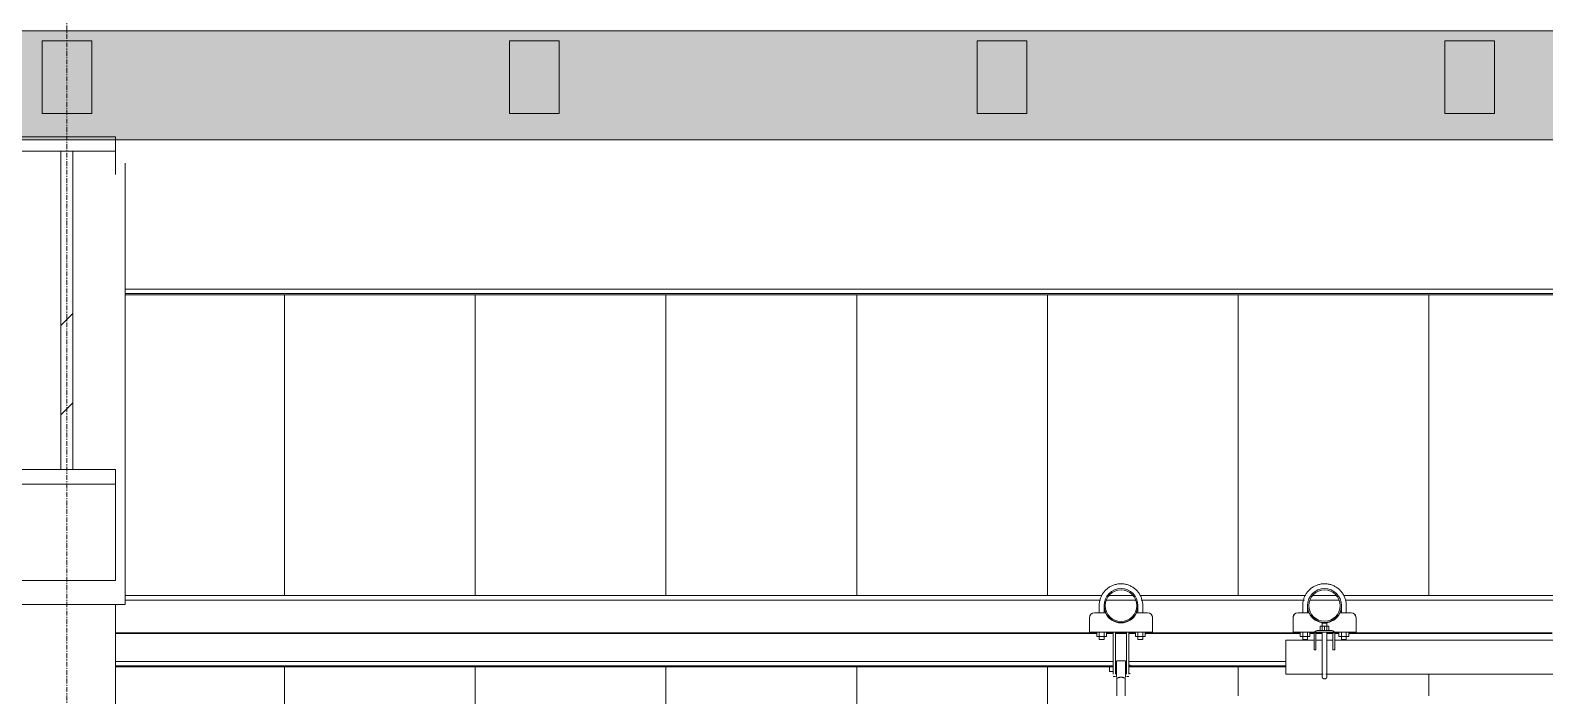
# Model space of a CAD drawing. Header units: inches. Extents: x 21386 to 98546, y -290 to 853.
# Drawn here: x 36630.6 to 36786.9, y 283 to 351.6 of the extents above; entities that cross this region are included whole.
import ezdxf

# ---------------------------------------------------------------- set-up
doc = ezdxf.new("R2010")
doc.units = ezdxf.units.IN
doc.header["$MEASUREMENT"] = 0
doc.linetypes.add('Grid Line 1_2_', pattern=[0.875, 0.5, -0.125, 0.125, -0.125])
for name, color, linetype, lineweight in [('A-CLNG', 13, 'Continuous', 13), ('A-CLNG-PATT', 13, 'Continuous', 25), ('A-WALL-PATT', 111, 'Continuous', 25), ('Q-SPCQ', 91, 'Continuous', 13), ('S-BEAM', 12, 'Continuous', 13), ('S-GRID', 1, 'Continuous', 9)]:
    doc.layers.add(name, color=color, linetype=linetype, lineweight=lineweight)
pattern_1 = [(45, (-87780.87, 98.42), (-19.00703, 19.00703), []), (45, (-87780.87, 127.22), (-19.00703, 19.00703), [])]

# ---------------------------------------------------------------- blocks, each defined once
blk = doc.blocks.new('Basketball_Backstop-Performance_Sports_Systems-3103-Ceiling_Hung - 27_-0_ to 27_-11 7_8_-706978-Building Section - East_West looking South')
at = {"layer": 'Q-SPCQ', "color": 8, "lineweight": 9}
for p, q in [((-25005.86, 292.25), (-25005.86, 291.5)), ((-25005.36, 291.5), (-25005.36, 292.25)), ((-25001.86, 292.25), (-25001.86, 291.5)), ((-25001.36, 291.5), (-25001.36, 292.25)), ((-24984.86, 292.25), (-24984.86, 291.5)), ((-24984.36, 291.5), (-24984.36, 292.25)), ((-24980.86, 292.25), (-24980.86, 291.5)), ((-24980.36, 291.5), (-24980.36, 292.25)), ((-25006.86, 291), (-25006.86, 289.81)), ((-25005.21, 291.5), (-25006.36, 291.5)), ((-25000.86, 291.5), (-25002.02, 291.5)), ((-25000.36, 289.81), (-25000.36, 291)), ((-24985.86, 289.81), (-24985.86, 291)), ((-24984.21, 291.5), (-24985.36, 291.5)), ((-24979.86, 291.5), (-24981.02, 291.5)), ((-24979.36, 291), (-24979.36, 289.81)), ((-25006.86, 289.5), (-25006.86, 289.81)), ((-25006.86, 289.5), (-25000.36, 289.5)), ((-25006.12, 289.06), (-25006.12, 289.5)), ((-25005.86, 289.51), (-25005.86, 288.75)), ((-25005.86, 289.5), (-25005.86, 289.06)), ((-25005.36, 288.75), (-25005.36, 289.51)), ((-25005.36, 289.5), (-25005.36, 289.06)), ((-25005.11, 289.5), (-25005.11, 289.06)), ((-25004.42, 285.69), (-25004.42, 289.5)), ((-25004.42, 289.5), (-25004.17, 289.5)), ((-25004.17, 289.5), (-25004.17, 285.69)), ((-25003.05, 285.69), (-25003.05, 289.5)), ((-25003.05, 289.5), (-25002.8, 289.5)), ((-25002.8, 289.5), (-25002.8, 285.69)), ((-25002.12, 289.5), (-25002.12, 289.06)), ((-25001.86, 289.52), (-25001.86, 288.75)), ((-25001.86, 289.5), (-25001.86, 289.06)), ((-25001.36, 288.75), (-25001.36, 289.52)), ((-25001.36, 289.5), (-25001.36, 289.06)), ((-25001.11, 289.06), (-25001.11, 289.5)), ((-25000.36, 289.81), (-25000.36, 289.5)), ((-24985.86, 289.5), (-24985.86, 289.81)), ((-24985.86, 289.5), (-24983.36, 289.5)), ((-24985.12, 289.06), (-24985.12, 289.5)), ((-24984.86, 289.51), (-24984.86, 288.75)), ((-24984.86, 289.5), (-24984.86, 289.06)), ((-24984.36, 288.75), (-24984.36, 289.51)), ((-24984.36, 289.5), (-24984.36, 289.06)), ((-24984.11, 289.5), (-24984.11, 289.06)), ((-24983.67, 289.37), (-24983.67, 288.19)), ((-24983.49, 288.19), (-24983.49, 289.37)), ((-24981.86, 289.69), (-24983.36, 289.69)), ((-24983.36, 289.5), (-24981.86, 289.5)), ((-24983.05, 290.12), (-24982.61, 290.12)), ((-24983.05, 290.12), (-24983.05, 289.69)), ((-24982.86, 290.44), (-24982.86, 289.69)), ((-24982.86, 289.5), (-24982.86, 288.68)), ((-24982.86, 289.5), (-24982.86, 286.94)), ((-24982.85, 290.44), (-24982.61, 290.44)), ((-24982.61, 290.44), (-24982.37, 290.44)), ((-24982.61, 290.12), (-24982.17, 290.12)), ((-24982.61, 289.69), (-24982.61, 290.12)), ((-24982.36, 289.69), (-24982.36, 290.44)), ((-24982.36, 288.68), (-24982.36, 289.5)), ((-24982.36, 286.94), (-24982.36, 289.5)), ((-24982.17, 290.12), (-24982.17, 289.69)), ((-24981.86, 289.5), (-24979.36, 289.5)), ((-24981.74, 288.19), (-24981.74, 289.37)), ((-24981.55, 289.37), (-24981.55, 288.19)), ((-24981.12, 289.5), (-24981.12, 289.06)), ((-24980.86, 289.52), (-24980.86, 288.75)), ((-24980.86, 289.5), (-24980.86, 289.06)), ((-24980.36, 288.75), (-24980.36, 289.52)), ((-24980.36, 289.5), (-24980.36, 289.06)), ((-24980.11, 289.06), (-24980.11, 289.5)), ((-24979.36, 289.81), (-24979.36, 289.5)), ((-25005.86, 289.06), (-25006.12, 289.06)), ((-25005.36, 289.06), (-25005.86, 289.06)), ((-25005.86, 288.75), (-25005.85, 288.75)), ((-25005.36, 288.75), (-25005.86, 288.75)), ((-25005.37, 288.75), (-25005.36, 288.75)), ((-25005.11, 289.06), (-25005.36, 289.06)), ((-25001.86, 289.06), (-25002.12, 289.06)), ((-25001.36, 289.06), (-25001.86, 289.06)), ((-25001.36, 288.75), (-25001.86, 288.75)), ((-25001.86, 288.75), (-25001.85, 288.75)), ((-25001.37, 288.75), (-25001.36, 288.75)), ((-25001.11, 289.06), (-25001.36, 289.06)), ((-24983.67, 288.69), (-24986.61, 288.69)), ((-24986.61, 286.94), (-24986.61, 288.69)), ((-24984.86, 289.06), (-24985.12, 289.06)), ((-24984.36, 289.06), (-24984.86, 289.06)), ((-24984.86, 288.75), (-24984.85, 288.75)), ((-24984.36, 288.75), (-24984.86, 288.75)), ((-24984.37, 288.75), (-24984.36, 288.75)), ((-24984.11, 289.06), (-24984.36, 289.06)), ((-24983.67, 288.2), (-24983.67, 287.82)), ((-24983.67, 287.69), (-24983.67, 288.19)), ((-24983.67, 287.82), (-24983.67, 287.69)), ((-24983.67, 287.69), (-24983.49, 287.69)), ((-24983.49, 287.69), (-24983.67, 287.69)), ((-24982.83, 288.69), (-24983.49, 288.69)), ((-24983.49, 287.82), (-24983.49, 288.2)), ((-24983.49, 288.19), (-24983.49, 287.69)), ((-24983.49, 287.69), (-24983.49, 287.82)), ((-24981.74, 288.69), (-24982.4, 288.69)), ((-24981.74, 288.2), (-24981.74, 287.82)), ((-24981.74, 287.69), (-24981.74, 288.19)), ((-24981.74, 287.82), (-24981.74, 287.69)), ((-24981.74, 287.69), (-24981.55, 287.69)), ((-24981.55, 287.69), (-24981.74, 287.69)), ((-24957.67, 288.69), (-24981.55, 288.69)), ((-24981.55, 287.82), (-24981.55, 288.2)), ((-24981.55, 288.19), (-24981.55, 287.69)), ((-24981.55, 287.69), (-24981.55, 287.82)), ((-24980.86, 289.06), (-24981.12, 289.06)), ((-24980.36, 289.06), (-24980.86, 289.06)), ((-24980.36, 288.75), (-24980.86, 288.75)), ((-24980.86, 288.75), (-24980.85, 288.75)), ((-24980.37, 288.75), (-24980.36, 288.75)), ((-24980.11, 289.06), (-24980.36, 289.06)), ((-25003.14, 286.56), (-25004.08, 286.56)), ((-25004.08, 285.66), (-25004.08, 286.53)), ((-25003.14, 286.53), (-25003.14, 285.66)), ((-25002.67, 286.12), (-25002.8, 286.12)), ((-24986.61, 285.19), (-24986.61, 286.94)), ((-25004.42, 285.94), (-25004.8, 285.94)), ((-25004.8, 285.69), (-25004.8, 285.93)), ((-25004.8, 285.45), (-25004.8, 285.69)), ((-25004.8, 285.44), (-25004.42, 285.44)), ((-25004.42, 285.16), (-25004.42, 285.69)), ((-25004.42, 284.94), (-25004.17, 284.94)), ((-25004.08, 285.94), (-25004.17, 285.94)), ((-25004.17, 285.69), (-25004.17, 285.16)), ((-25004.17, 285.44), (-25004.08, 285.44)), ((-25004.08, 284.87), (-25004.08, 285.66)), ((-25004.08, 284.75), (-25004.04, 284.75)), ((-25004.04, 284.75), (-25004.04, 282.95)), ((-25003.17, 282.95), (-25003.17, 284.75)), ((-25003.17, 284.75), (-25003.14, 284.75)), ((-25003.05, 285.94), (-25003.14, 285.94)), ((-25003.14, 285.66), (-25003.14, 284.87)), ((-25003.14, 285.44), (-25003.05, 285.44)), ((-25003.05, 285.16), (-25003.05, 285.69)), ((-25003.05, 284.94), (-25002.8, 284.94)), ((-25002.8, 285.69), (-25002.8, 285.16)), ((-25002.8, 285.25), (-25002.67, 285.25)), ((-25002.67, 285.69), (-25002.67, 285.69)), ((-25002.67, 285.69), (-25002.67, 285.69)), ((-24986.61, 285.19), (-24982.74, 285.19)), ((-24982.48, 285.19), (-24956.9, 285.19))]:
    blk.add_line(p, q, dxfattribs=at)
at = {"layer": 'Q-SPCQ', "color": 8, "lineweight": 9, "flags": 128}
for points in [[(-25001.36, 292.25), (-25001.36, 292.34), (-25001.37, 292.43), (-25001.38, 292.52), (-25001.39, 292.61), (-25001.41, 292.7), (-25001.43, 292.78), (-25001.45, 292.87), (-25001.48, 292.96), (-25001.51, 293.04), (-25001.54, 293.13), (-25001.58, 293.21), (-25001.62, 293.29), (-25001.66, 293.37), (-25001.71, 293.45), (-25001.75, 293.52), (-25001.81, 293.59), (-25001.86, 293.66), (-25001.92, 293.73), (-25001.98, 293.8), (-25002.04, 293.86), (-25002.11, 293.93), (-25002.18, 293.98), (-25002.25, 294.04), (-25002.32, 294.09), (-25002.4, 294.14), (-25002.47, 294.19), (-25002.55, 294.23), (-25002.63, 294.28), (-25002.71, 294.31), (-25002.8, 294.35), (-25002.88, 294.38), (-25002.97, 294.41), (-25003.05, 294.43), (-25003.14, 294.45), (-25003.23, 294.47), (-25003.32, 294.48), (-25003.41, 294.49), (-25003.5, 294.5), (-25003.59, 294.5), (-25003.68, 294.5), (-25003.77, 294.49), (-25003.86, 294.49), (-25003.95, 294.48), (-25004.03, 294.46), (-25004.12, 294.44), (-25004.21, 294.42), (-25004.3, 294.39), (-25004.38, 294.36), (-25004.47, 294.33), (-25004.55, 294.3), (-25004.63, 294.26), (-25004.71, 294.21), (-25004.79, 294.17), (-25004.86, 294.12), (-25004.94, 294.07), (-25005.01, 294.01), (-25005.08, 293.96), (-25005.14, 293.9), (-25005.21, 293.83), (-25005.27, 293.77), (-25005.33, 293.7), (-25005.39, 293.63), (-25005.44, 293.56), (-25005.49, 293.49), (-25005.54, 293.41), (-25005.58, 293.33), (-25005.63, 293.25), (-25005.66, 293.17), (-25005.7, 293.09), (-25005.73, 293), (-25005.76, 292.92), (-25005.79, 292.83), (-25005.81, 292.74), (-25005.82, 292.66), (-25005.84, 292.57), (-25005.85, 292.48), (-25005.86, 292.39), (-25005.86, 292.3), (-25005.86, 292.25)], [(-24980.36, 292.25), (-24980.36, 292.34), (-24980.37, 292.43), (-24980.38, 292.52), (-24980.39, 292.61), (-24980.41, 292.7), (-24980.43, 292.78), (-24980.45, 292.87), (-24980.48, 292.96), (-24980.51, 293.04), (-24980.54, 293.13), (-24980.58, 293.21), (-24980.62, 293.29), (-24980.66, 293.37), (-24980.71, 293.45), (-24980.75, 293.52), (-24980.81, 293.59), (-24980.86, 293.66), (-24980.92, 293.73), (-24980.98, 293.8), (-24981.04, 293.86), (-24981.11, 293.93), (-24981.18, 293.98), (-24981.25, 294.04), (-24981.32, 294.09), (-24981.4, 294.14), (-24981.47, 294.19), (-24981.55, 294.23), (-24981.63, 294.28), (-24981.71, 294.31), (-24981.8, 294.35), (-24981.88, 294.38), (-24981.97, 294.41), (-24982.05, 294.43), (-24982.14, 294.45), (-24982.23, 294.47), (-24982.32, 294.48), (-24982.41, 294.49), (-24982.5, 294.5), (-24982.59, 294.5), (-24982.68, 294.5), (-24982.77, 294.49), (-24982.86, 294.49), (-24982.95, 294.48), (-24983.03, 294.46), (-24983.12, 294.44), (-24983.21, 294.42), (-24983.3, 294.39), (-24983.38, 294.36), (-24983.47, 294.33), (-24983.55, 294.3), (-24983.63, 294.26), (-24983.71, 294.21), (-24983.79, 294.17), (-24983.86, 294.12), (-24983.94, 294.07), (-24984.01, 294.01), (-24984.08, 293.96), (-24984.14, 293.9), (-24984.21, 293.83), (-24984.27, 293.77), (-24984.33, 293.7), (-24984.39, 293.63), (-24984.44, 293.56), (-24984.49, 293.49), (-24984.54, 293.41), (-24984.58, 293.33), (-24984.63, 293.25), (-24984.66, 293.17), (-24984.7, 293.09), (-24984.73, 293), (-24984.76, 292.92), (-24984.79, 292.83), (-24984.81, 292.74), (-24984.82, 292.66), (-24984.84, 292.57), (-24984.85, 292.48), (-24984.86, 292.39), (-24984.86, 292.3), (-24984.86, 292.25)], [(-24982.86, 286.94), (-24982.86, 286.86), (-24982.86, 286.78), (-24982.86, 286.7), (-24982.86, 286.62), (-24982.86, 286.54), (-24982.86, 286.46), (-24982.86, 286.38), (-24982.86, 286.31), (-24982.86, 286.23), (-24982.86, 286.16), (-24982.86, 286.09), (-24982.86, 286.01), (-24982.86, 285.94), (-24982.86, 285.88), (-24982.86, 285.81), (-24982.86, 285.74), (-24982.86, 285.68), (-24982.86, 285.62), (-24982.86, 285.56), (-24982.86, 285.5), (-24982.86, 285.45), (-24982.86, 285.4), (-24982.86, 285.35), (-24982.86, 285.3), (-24982.86, 285.25), (-24982.86, 285.21), (-24982.86, 285.17), (-24982.86, 285.14), (-24982.86, 285.1), (-24982.86, 285.07), (-24982.86, 285.05), (-24982.86, 285.02), (-24982.86, 285), (-24982.86, 284.98), (-24982.86, 284.97), (-24982.86, 284.95), (-24982.86, 284.95), (-24982.86, 284.94), (-24982.86, 284.94)], [(-24982.36, 284.94), (-24982.36, 284.94), (-24982.36, 284.94), (-24982.36, 284.95), (-24982.36, 284.96), (-24982.36, 284.98), (-24982.36, 284.99), (-24982.36, 285.02), (-24982.36, 285.04), (-24982.36, 285.07), (-24982.36, 285.1), (-24982.36, 285.13), (-24982.36, 285.16), (-24982.36, 285.2), (-24982.36, 285.24), (-24982.36, 285.29), (-24982.36, 285.33), (-24982.36, 285.38), (-24982.36, 285.43), (-24982.36, 285.49), (-24982.36, 285.54), (-24982.36, 285.6), (-24982.36, 285.66), (-24982.36, 285.73), (-24982.36, 285.79), (-24982.36, 285.86), (-24982.36, 285.93), (-24982.36, 285.99), (-24982.36, 286.07), (-24982.36, 286.14), (-24982.36, 286.21), (-24982.36, 286.29), (-24982.36, 286.36), (-24982.36, 286.44), (-24982.36, 286.52), (-24982.36, 286.6), (-24982.36, 286.68), (-24982.36, 286.76), (-24982.36, 286.84), (-24982.36, 286.92), (-24982.36, 286.94)], [(-24982.86, 284.94), (-24982.86, 284.94), (-24982.86, 284.94), (-24982.86, 284.95), (-24982.86, 284.96), (-24982.86, 284.98), (-24982.86, 284.99), (-24982.86, 285.02), (-24982.86, 285.04), (-24982.86, 285.07), (-24982.86, 285.1), (-24982.86, 285.13), (-24982.86, 285.16), (-24982.86, 285.2)], [(-24982.61, 284.69), (-24982.62, 284.69), (-24982.63, 284.69), (-24982.64, 284.69), (-24982.65, 284.69), (-24982.66, 284.69), (-24982.67, 284.69), (-24982.68, 284.7), (-24982.69, 284.7), (-24982.7, 284.7), (-24982.71, 284.71), (-24982.72, 284.71), (-24982.73, 284.72), (-24982.74, 284.72), (-24982.74, 284.73), (-24982.75, 284.73), (-24982.76, 284.74), (-24982.77, 284.74), (-24982.78, 284.75), (-24982.78, 284.76), (-24982.79, 284.76), (-24982.8, 284.77), (-24982.8, 284.78), (-24982.81, 284.79), (-24982.82, 284.79), (-24982.82, 284.8), (-24982.83, 284.81), (-24982.83, 284.82), (-24982.84, 284.83), (-24982.84, 284.84), (-24982.84, 284.85), (-24982.85, 284.86), (-24982.85, 284.87), (-24982.85, 284.88), (-24982.86, 284.89), (-24982.86, 284.9), (-24982.86, 284.9), (-24982.86, 284.91), (-24982.86, 284.92), (-24982.86, 284.93), (-24982.86, 284.94)], [(-24982.36, 284.94), (-24982.36, 284.93), (-24982.36, 284.92), (-24982.36, 284.91), (-24982.36, 284.9), (-24982.37, 284.89), (-24982.37, 284.88), (-24982.37, 284.87), (-24982.37, 284.86), (-24982.38, 284.85), (-24982.38, 284.84), (-24982.39, 284.83), (-24982.39, 284.82), (-24982.39, 284.81), (-24982.4, 284.8), (-24982.41, 284.8), (-24982.41, 284.79), (-24982.42, 284.78), (-24982.42, 284.77), (-24982.43, 284.77), (-24982.44, 284.76), (-24982.44, 284.75), (-24982.45, 284.74), (-24982.46, 284.74), (-24982.47, 284.73), (-24982.48, 284.73), (-24982.49, 284.72), (-24982.49, 284.72), (-24982.5, 284.71), (-24982.51, 284.71), (-24982.52, 284.7), (-24982.53, 284.7), (-24982.54, 284.7), (-24982.55, 284.7), (-24982.56, 284.69), (-24982.57, 284.69), (-24982.58, 284.69), (-24982.59, 284.69), (-24982.6, 284.69), (-24982.61, 284.69), (-24982.61, 284.69)], [(-24982.36, 285.21), (-24982.36, 285.17), (-24982.36, 285.14), (-24982.36, 285.1), (-24982.36, 285.07), (-24982.36, 285.05), (-24982.36, 285.02), (-24982.36, 285), (-24982.36, 284.98), (-24982.36, 284.97), (-24982.36, 284.95), (-24982.36, 284.95), (-24982.36, 284.94), (-24982.36, 284.94)]]:
    blk.add_lwpolyline(points, dxfattribs=at)
at = {"layer": 'Q-SPCQ', "color": 8, "lineweight": 9}
for centre, radius, start, end in [((-25003.61, 292.25), 1.75, 0, 180), ((-25003.61, 292.25), 1.62, 0, 180), ((-24982.61, 292.25), 1.75, 0, 180), ((-24982.61, 292.25), 1.62, 0, 180), ((-25003.61, 292.25), 1.75, 180, 0), ((-25003.61, 292.25), 1.63, 180, 0), ((-24982.61, 292.25), 1.75, 180, 0), ((-24982.61, 292.25), 1.62, 180, 0), ((-25006.36, 291), 0.5, 90, 180), ((-25006.36, 291), 0.5, 120, 180), ((-25003.61, 292.22), 1.75, 204.3958, 335.6042), ((-25000.86, 291), 0.5, 0, 90), ((-25000.86, 291), 0.5, 0, 60), ((-24985.36, 291), 0.5, 90, 180), ((-24985.36, 291), 0.5, 120, 180), ((-24982.61, 292.22), 1.75, 204.3958, 335.6042), ((-24979.86, 291), 0.5, 0, 90), ((-24979.86, 291), 0.5, 0, 60), ((-24983.36, 289.37), 0.312, 90, 180), ((-24983.36, 289.37), 0.125, 90, 180), ((-24981.86, 289.37), 0.312, 0, 90), ((-24981.86, 289.37), 0.125, 0, 90)]:
    blk.add_arc(centre, radius, start, end, dxfattribs=at)
blk.add_open_spline([(-25003.17, 284.75), (-25003.17, 284.75), (-25003.17, 284.75), (-25003.18, 284.76), (-25003.2, 284.76), (-25003.21, 284.77), (-25003.23, 284.78), (-25003.25, 284.78), (-25003.26, 284.79), (-25003.27, 284.79), (-25003.28, 284.8), (-25003.3, 284.81), (-25003.32, 284.81), (-25003.35, 284.82), (-25003.37, 284.83), (-25003.39, 284.83), (-25003.4, 284.84), (-25003.43, 284.84), (-25003.46, 284.85), (-25003.49, 284.85), (-25003.53, 284.86), (-25003.57, 284.86), (-25003.61, 284.86), (-25003.65, 284.86), (-25003.68, 284.86), (-25003.72, 284.85), (-25003.76, 284.85), (-25003.79, 284.84), (-25003.81, 284.84), (-25003.83, 284.83), (-25003.84, 284.83), (-25003.86, 284.82), (-25003.89, 284.81), (-25003.91, 284.81), (-25003.93, 284.8), (-25003.94, 284.79), (-25003.95, 284.79), (-25003.97, 284.78), (-25003.99, 284.78), (-25004, 284.77), (-25004.02, 284.76), (-25004.03, 284.76), (-25004.04, 284.75), (-25004.04, 284.75), (-25004.04, 284.75)], degree=3, knots=[0, 0, 0, 0, 0.055556, 0.083333, 0.111111, 0.138889, 0.166667, 0.194444, 0.208333, 0.222222, 0.236111, 0.25, 0.277778, 0.305556, 0.319444, 0.333333, 0.347222, 0.361111, 0.388889, 0.416667, 0.444444, 0.472222, 0.5, 0.527778, 0.555556, 0.583333, 0.611111, 0.638889, 0.652778, 0.666667, 0.680556, 0.694444, 0.722222, 0.75, 0.763889, 0.777778, 0.791667, 0.805556, 0.833333, 0.861111, 0.888889, 0.916667, 0.944444, 1, 1, 1, 1], dxfattribs=at)
blk = doc.blocks.new('W-Wide Flange - W12X22-1533120-Building Section - East_West looking South')
at = {"layer": 'S-BEAM', "color": 8, "lineweight": 9}
for p, q in [((-25106.39, 324.88), (-24828.89, 324.88)), ((-24828.89, 324.45), (-25106.39, 324.45)), ((-24828.89, 324.29), (-25106.39, 324.29))]:
    blk.add_line(p, q, dxfattribs=at)
blk = doc.blocks.new('columns and girder2 - one-V209-Building Section - East_West looking South')
at = {"layer": 'S-BEAM', "lineweight": 9}
h = blk.add_hatch(dxfattribs=at)
h.set_pattern_fill('FP_55', color=8, style=0, pattern_type=2)
h.set_pattern_definition(pattern_1)
h.paths.add_polyline_path([(-25117.39, 304.78), (-25107.39, 304.78), (-25107.39, 306.3), (-25117.39, 306.3)], flags=0)
h.paths.add_polyline_path([(-25107.39, 339.12), (-25107.39, 340.62), (-25117.39, 340.62), (-25117.39, 339.12)], flags=0)
h = blk.add_hatch(dxfattribs=at)
h.set_pattern_fill('FP_55', color=8, style=0, pattern_type=2)
h.set_pattern_definition(pattern_1)
h.paths.add_polyline_path([(-25113.02, 306.3), (-25111.77, 306.3), (-25111.77, 339.12), (-25113.02, 339.12), (-25113.02, 310.79)], flags=0)
at = {"layer": 'S-BEAM', "color": 7}
for p, q in [((-25107.39, 340.62), (-25117.39, 340.62)), ((-25107.39, 339.12), (-25107.39, 340.62)), ((-25117.39, 339.12), (-25107.39, 339.12)), ((-25111.77, 339.12), (-25113.02, 339.12)), ((-25113.02, 339.12), (-25113.02, 306.3)), ((-25111.77, 306.3), (-25111.77, 339.12)), ((-25107.39, 306.3), (-25117.39, 306.3)), ((-25117.39, 304.78), (-25107.39, 304.78)), ((-25113.02, 306.3), (-25111.77, 306.3)), ((-25107.39, 304.78), (-25107.39, 306.3))]:
    blk.add_line(p, q, dxfattribs=at)
at = {"layer": 'S-BEAM', "color": 8, "lineweight": 9}
for p, q in [((-25107.39, 339.12), (-25107.39, 336.72)), ((-25106.39, 337.89), (-25106.39, 292.37)), ((-25107.39, 304.78), (-25107.39, 294.85)), ((-25117.39, 294.85), (-25107.39, 294.85)), ((-25118.39, 292.37), (-25106.39, 292.37)), ((-25107.39, 292.37), (-25107.39, 1))]:
    blk.add_line(p, q, dxfattribs=at)
blk = doc.blocks.new('Girt_Z - 10_D-1241717-Building Section - East_West looking South')
at = {"layer": 'S-BEAM', "color": 8, "lineweight": 9}
for p, q in [((-25106.39, 293.29), (-25005.58, 293.29)), ((-25106.39, 292.81), (-25005.73, 292.81)), ((-25005.12, 292.81), (-25002.1, 292.81)), ((-25004.84, 293.29), (-25002.38, 293.29)), ((-25001.64, 293.29), (-24984.58, 293.29)), ((-25001.53, 292.81), (-24984.69, 292.81)), ((-24984.12, 292.81), (-24981.1, 292.81)), ((-24983.84, 293.29), (-24981.38, 293.29)), ((-24980.64, 293.29), (-24958.58, 293.29)), ((-24980.49, 292.81), (-24958.73, 292.81)), ((-25107.39, 289.44), (-25006.12, 289.44)), ((-25107.39, 289.36), (-25006.12, 289.36)), ((-25005.11, 289.44), (-25004.42, 289.44)), ((-25005.11, 289.36), (-25004.42, 289.36)), ((-25004.17, 289.44), (-25003.05, 289.44)), ((-25004.17, 289.36), (-25003.05, 289.36)), ((-25002.8, 289.44), (-25002.12, 289.44)), ((-25002.8, 289.36), (-25002.12, 289.36)), ((-25001.11, 289.44), (-24985.12, 289.44)), ((-25001.11, 289.36), (-24985.12, 289.36)), ((-24984.11, 289.44), (-24982.85, 289.44)), ((-24984.11, 289.36), (-24983.67, 289.36)), ((-24983.49, 289.36), (-24982.83, 289.36)), ((-24982.4, 289.36), (-24981.74, 289.36)), ((-24982.38, 289.44), (-24981.12, 289.44)), ((-24981.55, 289.36), (-24981.12, 289.36)), ((-24980.11, 289.44), (-24959.12, 289.44)), ((-24980.11, 289.36), (-24959.12, 289.36)), ((-25107.39, 286.47), (-25004.42, 286.47)), ((-25107.39, 286.02), (-25004.42, 286.02)), ((-25004.17, 286.47), (-25004.08, 286.47)), ((-25004.17, 286.02), (-25004.08, 286.02)), ((-25003.14, 286.47), (-25003.05, 286.47)), ((-25003.14, 286.02), (-25003.05, 286.02)), ((-25002.8, 286.47), (-24986.61, 286.47)), ((-25002.8, 286.02), (-24986.61, 286.02)), ((-25107.39, 285.94), (-25004.42, 285.94)), ((-25004.17, 285.94), (-25004.08, 285.94)), ((-25003.14, 285.94), (-25003.05, 285.94)), ((-25002.8, 285.94), (-24986.61, 285.94))]:
    blk.add_line(p, q, dxfattribs=at)
blk = doc.blocks.new('Dimension Lumber - 5_5 x 7_5 Glulam-1730092-Building Section - East_West looking South')
at = {"layer": 'S-BEAM', "color": 7}
for p, q in [((-26267.83, 350.51), (-26272.95, 350.51)), ((-26272.95, 350.51), (-26272.95, 343.01)), ((-26267.83, 343.01), (-26267.83, 350.51)), ((-26272.95, 343.01), (-26267.83, 343.01))]:
    blk.add_line(p, q, dxfattribs=at)

msp = doc.modelspace()

# ---------------------------------------------------------------- hatches: boundary and pattern name
at = {"layer": 'A-CLNG-PATT', "lineweight": 9}
h = msp.add_hatch(dxfattribs=at)
h.set_pattern_fill('FP_51', color=8, style=0, pattern_type=2)
h.set_pattern_definition([(161.57, (-87779.911, 99.38), (-7.680223697, -0.000979594), [0, -54.643, 6.067, 0]), (18.43, (-87781.831, 99.38), (-7.680223697, 0.000979594), [0, -54.643, 6.067, 0]), (108.43, (-87779.911, 99.38), (3.838295293, -19.201365322), [18.211, -42.499]), (71.57, (-87781.831, 99.38), (3.838295293, 19.201365322), [18.211, -42.499])])
h.paths.add_polyline_path([(35465.41, 340.29), (38955.28, 340.29), (38955.28, 351.55), (35465.41, 351.55), (35465.41, 344.97)], flags=0)
at = {"layer": 'A-WALL-PATT', "lineweight": 9}
h = msp.add_hatch(dxfattribs=at)
h.set_pattern_fill('FP_53', color=8, style=0, pattern_type=2)
h.set_pattern_definition([(90, (-88027.945, 0), (-19.685, 1e-15), [])])
h.paths.add_polyline_path([(35483.41, 196.79), (35760.91, 196.79), (35760.91, 237.69), (35483.41, 237.69), (35483.41, 213.14)], flags=0)
h.paths.add_polyline_path([(37032.71, 196.79), (37104.61, 196.79), (37142.31, 237.69), (36995.01, 237.69), (37032.71, 196.79)], flags=0)
h.paths.add_polyline_path([(35770.91, 196.79), (36050.41, 196.79), (36050.41, 237.69), (35770.91, 237.69), (35770.91, 232.67)], flags=0)
h.paths.add_polyline_path([(36060.41, 196.79), (36107.02, 196.79), (36093.98, 237.69), (36060.41, 237.69), (36060.41, 232.67)], flags=0)
h.paths.add_polyline_path([(36110.29, 196.79), (36121.32, 196.79), (36121.3, 224.12), (36120.63, 224.12), (36120.63, 224.31), (36120.13, 224.37), (36120.13, 225.69), (36120.63, 225.69), (36120.63, 225.87), (36121.32, 225.87), (36121.32, 237.69), (36097.25, 237.69), (36098.85, 232.67)], flags=0)
h.paths.add_polyline_path([(36127.94, 196.79), (36138.97, 196.79), (36152.01, 237.69), (36127.94, 237.69), (36127.94, 225.87), (36128.63, 225.87), (36128.64, 225.69), (36129.13, 225.62), (36129.13, 224.31), (36128.63, 224.31), (36128.63, 224.12), (36127.94, 224.12), (36127.94, 198.49)], flags=0)
h.paths.add_polyline_path([(37030.16, 196.79), (37031.36, 196.79), (36993.67, 237.69), (36928.91, 237.69), (36928.91, 196.79), (37015.54, 196.79)], flags=0)
h.paths.add_polyline_path([(38892.19, 196.79), (38947.41, 196.79), (38947.41, 237.69), (38665.91, 237.69), (38665.91, 196.79), (38751.82, 196.79)], flags=0)
h.paths.add_polyline_path([(36142.24, 196.79), (36339.91, 196.79), (36339.91, 237.69), (36155.28, 237.69), (36147.45, 213.14)], flags=0)
h.paths.add_polyline_path([(36918.91, 196.79), (36918.91, 237.69), (36820.85, 237.69), (36807.81, 196.79), (36856.81, 196.79)], flags=0)
h.paths.add_polyline_path([(37135.8, 196.79), (37208.41, 196.79), (37208.41, 237.69), (37143.67, 237.69), (37106, 196.79), (37135.11, 196.79)], flags=0)
h.paths.add_polyline_path([(37218.41, 196.79), (37497.91, 196.79), (37497.91, 237.69), (37218.41, 237.69), (37218.41, 217.5)], flags=0)
h.paths.add_polyline_path([(37507.91, 196.79), (37787.41, 196.79), (37787.41, 237.69), (37507.91, 237.69), (37507.91, 213.16)], flags=0)
h.paths.add_polyline_path([(36804.17, 196.79), (36804.54, 196.79), (36817.58, 237.69), (36793.51, 237.69), (36793.53, 225.87), (36794.2, 225.87), (36794.2, 225.69), (36794.7, 225.62), (36794.7, 224.31), (36794.2, 224.31), (36794.2, 224.12), (36793.51, 224.12), (36793.51, 196.79), (36795.4, 196.79)], flags=0)
h.paths.add_polyline_path([(36786.89, 196.79), (36786.89, 224.12), (36786.2, 224.12), (36786.2, 224.31), (36785.7, 224.37), (36785.7, 225.69), (36786.2, 225.69), (36786.2, 225.87), (36786.89, 225.87), (36786.89, 237.69), (36762.82, 237.69), (36775.86, 196.79), (36786.63, 196.79)], flags=0)
h.paths.add_polyline_path([(37797.41, 196.79), (38076.91, 196.79), (38076.91, 237.69), (37797.41, 237.69), (37797.41, 208.83)], flags=0)
h.paths.add_polyline_path([(38086.91, 196.79), (38189.36, 196.79), (38151.67, 237.69), (38086.91, 237.69), (38086.91, 204.49)], flags=0)
h.paths.add_polyline_path([(36751.53, 196.79), (36772.59, 196.79), (36759.55, 237.69), (36639.41, 237.69), (36639.41, 196.79), (36716.44, 196.79)], flags=0)
h.paths.add_polyline_path([(36629.41, 196.79), (36629.41, 237.69), (36349.91, 237.69), (36349.91, 196.79), (36505.88, 196.79)], flags=0)
h.paths.add_polyline_path([(38255.94, 196.79), (38262.61, 196.79), (38300.31, 237.69), (38153.01, 237.69), (38190.76, 196.79), (38239.49, 196.79)], flags=0)
h.paths.add_polyline_path([(38298.68, 196.79), (38366.41, 196.79), (38366.41, 237.69), (38301.67, 237.69), (38264, 196.79), (38293.8, 196.79)], flags=0)
h.paths.add_polyline_path([(38376.41, 196.79), (38655.91, 196.79), (38655.91, 237.69), (38376.41, 237.69), (38376.41, 200.16)], flags=0)
h.paths.add_polyline_path([(36121.1, 224.68), (36121.24, 224.76), (36121.2, 224.82), (36120.96, 224.82), (36120.84, 225), (36120.99, 225.23), (36120.78, 225.24), (36120.71, 225.09), (36120.59, 224.96), (36120.79, 224.87), (36120.79, 224.72), (36121.09, 224.69)], flags=0)
h.paths.add_polyline_path([(36786.67, 224.68), (36786.8, 224.76), (36786.77, 224.82), (36786.53, 224.82), (36786.41, 225), (36786.45, 225.22), (36786.36, 225.12), (36786.16, 224.96), (36786.36, 224.87), (36786.36, 224.72), (36786.66, 224.69)], flags=0)
h.paths.add_polyline_path([(36793.73, 224.68), (36793.74, 224.69), (36793.86, 224.72), (36794.05, 224.76), (36794.11, 224.91), (36794.24, 225.04), (36794.04, 225.12), (36794.04, 225.28), (36793.85, 225.23), (36793.99, 225), (36793.81, 224.78), (36793.59, 224.75), (36793.61, 224.71)], flags=0)
h.paths.add_polyline_path([(36128.16, 224.68), (36128.17, 224.69), (36128.3, 224.72), (36128.49, 224.75), (36128.55, 224.91), (36128.67, 225.04), (36128.48, 225.2), (36128.47, 225.28), (36128.38, 225.2), (36128.42, 225), (36128.27, 224.77), (36128.02, 224.75), (36128.04, 224.71)], flags=0)
h.paths.add_polyline_path([(36128.62, 224.76), (36128.75, 224.93), (36128.65, 224.8), (36128.64, 224.79)], flags=0)
h.paths.add_polyline_path([(36794.19, 224.76), (36794.31, 224.93), (36794.21, 224.8)], flags=0)
h.paths.add_polyline_path([(36128.75, 225.01), (36128.67, 225.2), (36128.72, 225.07), (36128.75, 225.03)], flags=0)
h.paths.add_polyline_path([(36794.32, 225.01), (36794.24, 225.2), (36794.3, 225.05), (36794.31, 225.03)], flags=0)
h.paths.add_polyline_path([(36786.24, 225.29), (36786.21, 225.34), (36786.21, 225.31)], flags=0)
h.paths.add_polyline_path([(36120.67, 225.29), (36120.65, 225.34), (36120.65, 225.31)], flags=0)
h.paths.add_polyline_path([(36786.3, 225.41), (36786.28, 225.42), (36786.28, 225.41)], flags=0)
h.paths.add_polyline_path([(36120.74, 225.41), (36120.71, 225.42), (36120.71, 225.41)], flags=0)
h.paths.add_polyline_path([(37628.85, 245.04), (37787.41, 245.04), (37787.41, 285.94), (37507.91, 285.94), (37507.91, 245.04)], flags=0)
h.paths.add_polyline_path([(37061.29, 245.04), (37149.08, 245.04), (37186.69, 285.94), (36950.54, 285.94), (36988.32, 245.04), (37055.98, 245.04)], flags=0)
h.paths.add_polyline_path([(38308.44, 245.04), (38366.41, 245.04), (38366.41, 285.94), (38346.14, 285.94), (38330.71, 269.2)], flags=0)
h.paths.add_polyline_path([(36743.12, 284.86), (36742.98, 284.94), (36743.08, 284.87)], flags=0)
h.paths.add_polyline_path([(36639.41, 245.04), (36757.2, 245.04), (36745.76, 280.92), (36747.18, 281.37), (36743.95, 281.37), (36743.95, 280.94), (36743.64, 280.94), (36743.58, 279.69), (36742.76, 279.69), (36742.76, 280.94), (36742.45, 280.94), (36742.45, 281.37), (36742.2, 281.37), (36742.2, 282.95), (36742.76, 282.95), (36742.82, 284.78), (36742.82, 284.87), (36742.73, 284.87), (36742.73, 285.45), (36742.63, 285.41), (36742.63, 285.16), (36742.38, 285.16), (36742.38, 285.45), (36742.01, 285.51), (36742.01, 285.93), (36639.41, 285.94), (36639.41, 274.71)], flags=0)
h.paths.add_polyline_path([(36629.41, 245.04), (36629.41, 285.94), (36349.91, 285.94), (36349.91, 245.04), (36505.88, 245.04)], flags=0)
h.paths.add_polyline_path([(35527.94, 245.04), (35760.91, 245.04), (35760.91, 285.94), (35483.41, 285.94), (35483.41, 245.04), (35523.29, 245.04)], flags=0)
h.paths.add_polyline_path([(36819.92, 245.04), (36831.51, 281.37), (36793.51, 281.37), (36793.51, 245.04), (36804.17, 245.04)], flags=0)
h.paths.add_polyline_path([(36137.41, 245.04), (36154.36, 245.04), (36165.94, 281.37), (36127.94, 281.37), (36127.94, 245.04), (36128.64, 245.04)], flags=0)
h.paths.add_polyline_path([(38307.08, 245.04), (38344.69, 285.94), (38108.54, 285.94), (38146.32, 245.04), (38298.68, 245.04)], flags=0)
h.paths.add_polyline_path([(38144.89, 245.04), (38107.21, 285.94), (38086.91, 285.94), (38086.91, 245.04), (38120.15, 245.04)], flags=0)
h.paths.add_polyline_path([(37497.91, 245.04), (37497.91, 285.94), (37218.41, 285.94), (37218.41, 245.04), (37488.48, 245.04)], flags=0)
h.paths.add_polyline_path([(36339.91, 245.04), (36339.91, 285.94), (36172.82, 285.86), (36172.82, 285.45), (36172.45, 285.45), (36172.45, 285.16), (36172.2, 285.22), (36172.2, 285.45), (36172.1, 285.41), (36172.04, 285), (36171.74, 284.85), (36172.07, 284.75), (36172.1, 282.95), (36172.63, 282.88), (36172.63, 281.37), (36172.38, 281.37), (36172.38, 280.94), (36172.07, 280.94), (36172.01, 279.69), (36171.19, 279.69), (36171.19, 280.94), (36170.88, 280.94), (36170.88, 281.37), (36167.65, 281.37), (36169.07, 280.92), (36157.63, 245.04), (36225.14, 245.04)], flags=0)
h.paths.add_polyline_path([(36986.89, 245.04), (36949.21, 285.94), (36928.91, 285.94), (36928.91, 245.04)], flags=0)
h.paths.add_polyline_path([(38751.82, 245.04), (38947.41, 245.04), (38947.41, 285.94), (38665.91, 285.94), (38665.91, 245.04)], flags=0)
h.paths.add_polyline_path([(37150.44, 245.04), (37208.41, 245.04), (37208.41, 285.94), (37188.14, 285.94), (37175.04, 271.73)], flags=0)
h.paths.add_polyline_path([(36918.91, 245.04), (36918.91, 285.94), (36838.01, 285.86), (36838.01, 285.16), (36837.76, 285.22), (36837.76, 285.45), (36837.67, 285.41), (36837.61, 284.87), (36837.53, 284.79), (36837.64, 284.75), (36837.67, 282.95), (36838.2, 282.88), (36838.2, 281.37), (36837.95, 281.37), (36837.95, 280.94), (36837.64, 280.94), (36837.58, 279.69), (36836.76, 279.69), (36836.76, 280.94), (36836.45, 280.94), (36836.45, 281.37), (36833.21, 281.37), (36834.64, 280.92), (36823.2, 245.04), (36856.81, 245.04)], flags=0)
h.paths.add_polyline_path([(35770.91, 245.04), (36050.41, 245.04), (36050.41, 285.94), (35770.91, 285.94), (35770.91, 251.53)], flags=0)
h.paths.add_polyline_path([(37797.41, 245.04), (38076.91, 245.04), (38076.91, 285.94), (37797.41, 285.94)], flags=0)
h.paths.add_polyline_path([(38376.41, 245.04), (38655.91, 245.04), (38655.91, 285.94), (38376.41, 285.94), (38376.41, 271.73)], flags=0)
h.paths.add_polyline_path([(36760.47, 245.04), (36786.89, 245.04), (36786.89, 281.37), (36748.89, 281.37), (36751.96, 271.73)], flags=0)
h.paths.add_polyline_path([(36121.32, 245.04), (36121.32, 281.37), (36083.32, 281.37), (36094.9, 245.04), (36119.86, 245.04)], flags=0)
h.paths.add_polyline_path([(36077.55, 284.86), (36078.01, 284.78), (36078.07, 284.75), (36078.1, 282.95), (36123.7, 282.95), (36123.7, 285.19), (36098.85, 285.12), (36098.85, 284.96), (36098.79, 284.76), (36098.64, 284.74), (36098.39, 285.19), (36094.64, 285.25), (36094.64, 285.94), (36078.82, 285.86), (36078.82, 285.45), (36078.45, 285.45), (36078.45, 285.16), (36078.2, 285.23), (36078.2, 285.45), (36078.1, 285.41), (36078.04, 285), (36077.61, 284.88)], flags=0)
h.paths.add_polyline_path([(36080.19, 245.04), (36091.63, 245.04), (36080.19, 280.92), (36081.62, 281.37), (36078.38, 281.37), (36078.38, 280.94), (36078.07, 280.94), (36078.01, 279.69), (36077.19, 279.69), (36077.19, 280.94), (36076.88, 280.94), (36076.88, 281.37), (36076.63, 281.37), (36076.63, 282.95), (36077.19, 282.95), (36077.25, 284.78), (36077.25, 284.87), (36077.16, 284.87), (36077.16, 285.45), (36077.07, 285.39), (36077.07, 285.16), (36076.82, 285.16), (36076.82, 285.94), (36060.41, 285.94), (36060.41, 245.04)], flags=0)
h.paths.add_polyline_path([(35475.41, 246.3), (35475.41, 285.94), (35473.41, 286.02), (35473.41, 289.44), (35468.41, 289.44), (35468.41, 246.3), (35474.16, 246.3)], flags=0)
h.paths.add_polyline_path([(36837.12, 284.86), (36836.73, 284.87), (36836.79, 284.99), (36837.08, 284.87)], flags=0)
h.paths.add_polyline_path([(36791.13, 282.95), (36836.76, 282.95), (36836.82, 284.78), (36837.08, 284.91), (36836.73, 285.02), (36836.73, 285.45), (36836.63, 285.41), (36836.63, 285.16), (36836.38, 285.16), (36836.38, 285.45), (36836.01, 285.51), (36836.01, 285.93), (36820.19, 285.94), (36820.19, 285.19), (36816.43, 285.14), (36816.38, 284.99), (36816.19, 284.74), (36816.03, 284.76), (36815.96, 285.19), (36791.13, 285.19)], flags=0)
h.paths.add_polyline_path([(36763.96, 282.95), (36789.26, 282.95), (36789.26, 285.19), (36764.43, 285.14), (36764.38, 284.99), (36764.19, 284.74), (36764.03, 284.76), (36763.96, 285.19), (36760.19, 285.25), (36760.19, 285.94), (36744.01, 285.86), (36744.01, 285.16), (36743.76, 285.23), (36743.76, 285.45), (36743.67, 285.41), (36743.61, 284.87), (36743.53, 284.79), (36743.64, 284.75), (36743.67, 282.95), (36760.31, 282.95)], flags=0)
h.paths.add_polyline_path([(36125.57, 282.95), (36171.19, 282.95), (36171.25, 284.78), (36171.25, 284.87), (36171.16, 284.87), (36171.16, 285.45), (36171.07, 285.41), (36171.07, 285.16), (36170.82, 285.16), (36170.82, 285.94), (36154.64, 285.94), (36154.64, 285.19), (36150.85, 285.12), (36150.85, 284.96), (36150.79, 284.76), (36150.64, 284.74), (36150.39, 285.19), (36125.57, 285.19), (36125.57, 283.94)], flags=0)
h.paths.add_polyline_path([(36171.71, 284.86), (36172.1, 285.02), (36172.04, 284.87), (36171.71, 284.86)], flags=0)
h.paths.add_polyline_path([(36077.71, 284.86), (36078.1, 285.02), (36078.04, 284.87), (36077.71, 284.86)], flags=0)
h.paths.add_polyline_path([(36172.2, 285.93), (36172.2, 285.94), (36172.1, 285.93)], flags=0)
h.paths.add_polyline_path([(36077.16, 285.93), (36077.16, 285.94), (36077.07, 285.93)], flags=0)
h.paths.add_polyline_path([(35468.41, 289.55), (35473.41, 289.55), (35473.41, 293.29), (35475.41, 293.29), (35475.41, 334.09), (35468.41, 334.09), (35468.41, 291.26)], flags=0)
h.paths.add_polyline_path([(38265.17, 293.29), (38351.55, 293.29), (38365.41, 308.36), (38365.41, 324.29), (38087.91, 324.29), (38087.91, 308.31), (38101.86, 293.29), (38262.57, 293.29)], flags=0)
h.paths.add_polyline_path([(36763, 293.29), (36765.39, 293.34), (36765.24, 293.47), (36764.74, 293.77), (36764.44, 293.84), (36763.99, 293.85), (36763.47, 293.7), (36763.16, 293.49), (36762.96, 293.29)], flags=0)
h.paths.add_polyline_path([(36929.91, 293.29), (36942.43, 293.29), (36929.91, 306.87)], flags=0)
h.paths.add_polyline_path([(36917.91, 293.29), (36917.91, 324.29), (36640.41, 324.29), (36640.41, 293.29), (36741.25, 293.33), (36741.93, 294.08), (36742.76, 294.44), (36743.84, 294.36), (36744.14, 294.12), (36744.14, 294.23), (36744.71, 293.87), (36745.22, 293.29), (36762.22, 293.29), (36762.95, 294.09), (36763.69, 294.44), (36764.72, 294.43), (36765.62, 293.97), (36766.17, 293.29), (36788.25, 293.33), (36788.93, 294.08), (36789.69, 294.44), (36790.84, 294.36), (36791.14, 294.12), (36791.14, 294.23), (36791.71, 293.87), (36792.22, 293.29), (36814.22, 293.29), (36814.95, 294.09), (36815.69, 294.44), (36816.72, 294.43), (36817.62, 293.97), (36818.17, 293.29), (36835.25, 293.33), (36835.93, 294.08), (36836.69, 294.44), (36837.84, 294.36), (36838.14, 294.12), (36838.14, 294.23), (36838.71, 293.87), (36839.26, 293.29), (36856.81, 293.29)], flags=0)
h.paths.add_polyline_path([(36838.42, 293.29), (36838.1, 293.58), (36837.74, 293.77), (36837.39, 293.85), (36836.94, 293.84), (36836.47, 293.7), (36836.14, 293.47), (36836.04, 293.29), (36838.39, 293.29)], flags=0)
h.paths.add_polyline_path([(36152.66, 293.29), (36169.66, 293.29), (36170.39, 294.09), (36170.64, 294.13), (36170.72, 294.16), (36171.13, 294.44), (36172.14, 294.44), (36173.06, 293.98), (36173.61, 293.29), (36338.91, 293.29), (36338.91, 324.29), (36061.41, 324.29), (36061.41, 293.29), (36075.66, 293.29), (36076.39, 294.09), (36076.64, 294.13), (36076.72, 294.16), (36077.13, 294.44), (36078.14, 294.44), (36079.06, 293.98), (36079.61, 293.29), (36096.72, 293.37), (36097.32, 294.05), (36098.13, 294.44), (36099.28, 294.36), (36100.27, 293.72), (36100.66, 293.29), (36122.66, 293.29), (36123.39, 294.09), (36123.64, 294.13), (36123.72, 294.16), (36124.13, 294.44), (36125.14, 294.44), (36126.06, 293.98), (36126.61, 293.29), (36148.72, 293.37), (36149.32, 294.05), (36150.13, 294.44), (36151.28, 294.36), (36152.27, 293.72), (36152.61, 293.29)], flags=0)
h.paths.add_polyline_path([(36151.86, 293.29), (36151.67, 293.49), (36151.19, 293.77), (36150.84, 293.85), (36150.38, 293.84), (36149.92, 293.7), (36149.58, 293.47), (36149.49, 293.29), (36151.83, 293.29)], flags=0)
h.paths.add_polyline_path([(36943.93, 293.29), (37193.55, 293.29), (37207.41, 308.36), (37207.41, 324.29), (36929.91, 324.29), (36929.91, 308.31), (36943.86, 293.29)], flags=0)
h.paths.add_polyline_path([(35663.66, 293.29), (35759.91, 293.29), (35759.91, 324.29), (35483.91, 324.29), (35483.91, 334.09), (35483.41, 334.09), (35483.41, 293.29), (35523.29, 293.29)], flags=0)
h.paths.add_polyline_path([(38377.41, 293.29), (38654.91, 293.29), (38654.91, 324.29), (38377.41, 324.29), (38377.41, 310.79)], flags=0)
h.paths.add_polyline_path([(35771.91, 293.29), (36049.41, 293.29), (36049.41, 324.29), (35771.91, 324.29), (35771.91, 310.79)], flags=0)
h.paths.add_polyline_path([(36744.42, 293.29), (36744.1, 293.58), (36743.74, 293.77), (36743.39, 293.85), (36742.94, 293.84), (36742.57, 293.73), (36742.14, 293.47), (36742.04, 293.29), (36744.39, 293.29)], flags=0)
h.paths.add_polyline_path([(38666.91, 293.29), (38947.41, 293.29), (38947.41, 324.29), (38666.91, 324.29), (38666.91, 310.79)], flags=0)
h.paths.add_polyline_path([(36172.45, 293.29), (36172.83, 293.34), (36172.53, 293.59), (36172.19, 293.77), (36171.89, 293.84), (36171.43, 293.85), (36170.92, 293.7), (36170.72, 293.58), (36170.49, 293.29), (36170.82, 293.29)], flags=0)
h.paths.add_polyline_path([(36628.41, 293.29), (36628.41, 324.29), (36350.91, 324.29), (36350.91, 293.29), (36505.88, 293.29)], flags=0)
h.paths.add_polyline_path([(36789.15, 293.29), (36791.39, 293.34), (36791.1, 293.58), (36790.74, 293.77), (36790.39, 293.85), (36789.94, 293.84), (36789.47, 293.7), (36789.14, 293.47), (36789.04, 293.29)], flags=0)
h.paths.add_polyline_path([(36123.44, 293.29), (36125.83, 293.34), (36125.67, 293.49), (36125.19, 293.77), (36124.89, 293.84), (36124.43, 293.85), (36123.92, 293.7), (36123.72, 293.58), (36123.41, 293.29)], flags=0)
h.paths.add_polyline_path([(37207.41, 293.29), (37207.41, 306.86), (37194.91, 293.29), (37198.5, 293.29)], flags=0)
h.paths.add_polyline_path([(38365.41, 293.29), (38365.41, 306.86), (38352.91, 293.29), (38356.5, 293.29)], flags=0)
h.paths.add_polyline_path([(36078.45, 293.29), (36078.83, 293.34), (36078.67, 293.49), (36078.19, 293.77), (36077.89, 293.84), (36077.43, 293.85), (36076.92, 293.7), (36076.72, 293.58), (36076.49, 293.29), (36076.82, 293.29)], flags=0)
h.paths.add_polyline_path([(37219.41, 293.29), (37496.91, 293.29), (37496.91, 324.29), (37219.41, 324.29), (37219.41, 310.79)], flags=0)
h.paths.add_polyline_path([(37508.91, 293.29), (37786.41, 293.29), (37786.41, 324.29), (37508.91, 324.29), (37508.91, 297.91)], flags=0)
h.paths.add_polyline_path([(37798.41, 293.29), (38075.91, 293.29), (38075.91, 324.29), (37798.41, 324.29), (37798.41, 305.64)], flags=0)
h.paths.add_polyline_path([(36817.01, 293.29), (36817.39, 293.34), (36817.24, 293.47), (36816.74, 293.77), (36816.44, 293.84), (36815.99, 293.85), (36815.47, 293.7), (36815.16, 293.49), (36815.04, 293.29), (36815.93, 293.29)], flags=0)
h.paths.add_polyline_path([(36098.21, 293.29), (36099.83, 293.34), (36099.67, 293.49), (36099.19, 293.77), (36098.84, 293.85), (36098.38, 293.84), (36097.92, 293.7), (36097.58, 293.47), (36097.49, 293.29), (36098.18, 293.29)], flags=0)
h.paths.add_polyline_path([(38087.91, 293.29), (38100.43, 293.29), (38087.91, 306.87)], flags=0)

# ---------------------------------------------------------------- linework, layer by layer
at = {"layer": 'A-CLNG', "color": 7}
for p, q in [((38955.28, 351.55), (35465.41, 351.55)), ((35465.41, 340.29), (38955.28, 340.29))]:
    msp.add_line(p, q, dxfattribs=at)
at = {"layer": 'S-GRID', "linetype": 'Grid Line 1_2_'}
msp.add_line((36634.41, -273.16), (36634.41, 671.89), dxfattribs=at)
msp.add_line((36634.41, -273.16), (36634.41, 671.89), dxfattribs=at)

# ---------------------------------------------------------------- block references
at = {"layer": 'Q-SPCQ', "color": 8, "lineweight": 9}
msp.add_blockref('Basketball_Backstop-Performance_Sports_Systems-3103-Ceiling_Hung - 27_-0_ to 27_-11 7_8_-706978-Building Section - East_West looking South', (61746.8, 0), dxfattribs=at)
at = {"layer": 'S-BEAM', "color": 8, "lineweight": 9}
for name, p in [('Dimension Lumber - 5_5 x 7_5 Glulam-1730092-Building Section - East_West looking South', (62904.8, 0)), ('Dimension Lumber - 5_5 x 7_5 Glulam-1730092-Building Section - East_West looking South', (62953.05, 0)), ('Dimension Lumber - 5_5 x 7_5 Glulam-1730092-Building Section - East_West looking South', (63001.3, 0)), ('Dimension Lumber - 5_5 x 7_5 Glulam-1730092-Building Section - East_West looking South', (63049.55, 0)), ('columns and girder2 - one-V209-Building Section - East_West looking South', (61746.8, 0)), ('W-Wide Flange - W12X22-1533120-Building Section - East_West looking South', (61746.8, 0)), ('Girt_Z - 10_D-1241717-Building Section - East_West looking South', (61746.8, 0))]:
    msp.add_blockref(name, p, dxfattribs=at)

doc.saveas('drawing.dxf')
